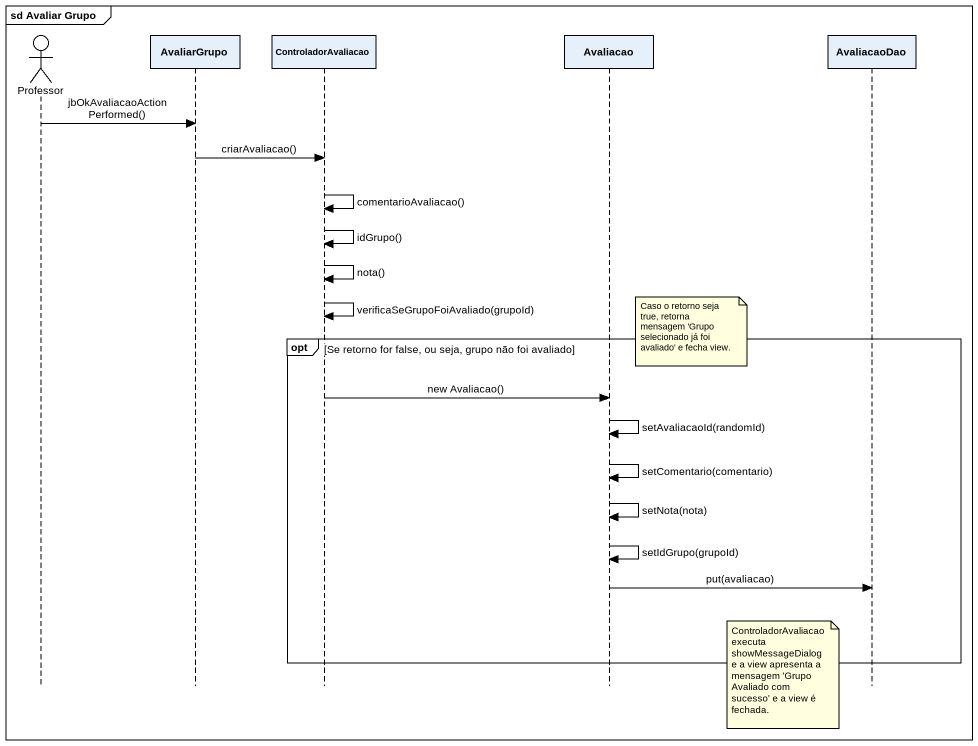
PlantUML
@startuml
mainframe sd Avaliar Grupo
hide footbox
actor Professor
participant AvaliarGrupo
participant ControladorAvaliacao
participant Avaliacao
participant AvaliacaoDao

Professor -> AvaliarGrupo : jbOkAvaliacaoActionPerformed()
AvaliarGrupo -> ControladorAvaliacao : criarAvaliacao()
ControladorAvaliacao -> ControladorAvaliacao : comentarioAvaliacao()
ControladorAvaliacao -> ControladorAvaliacao : idGrupo()
ControladorAvaliacao -> ControladorAvaliacao : nota()
ControladorAvaliacao -> ControladorAvaliacao : verificaSeGrupoFoiAvaliado(grupoId)
note right of Avaliacao : Caso o retorno seja true, retorna mensagem 'Grupo selecionado já foi avaliado' e fecha view.
opt Se retorno for false, ou seja, grupo não foi avaliado
  ControladorAvaliacao -> Avaliacao : new Avaliacao()
  Avaliacao -> Avaliacao : setAvaliacaoId(randomId)
  Avaliacao -> Avaliacao : setComentario(comentario)
  Avaliacao -> Avaliacao : setNota(nota)
  Avaliacao -> Avaliacao : setIdGrupo(grupoId)
  Avaliacao -> AvaliacaoDao : put(avaliacao)
end
note left of AvaliacaoDao : ControladorAvaliacao executa showMessageDialog e a view apresenta a mensagem 'Grupo Avaliado com sucesso' e a view é fechada.
@enduml
